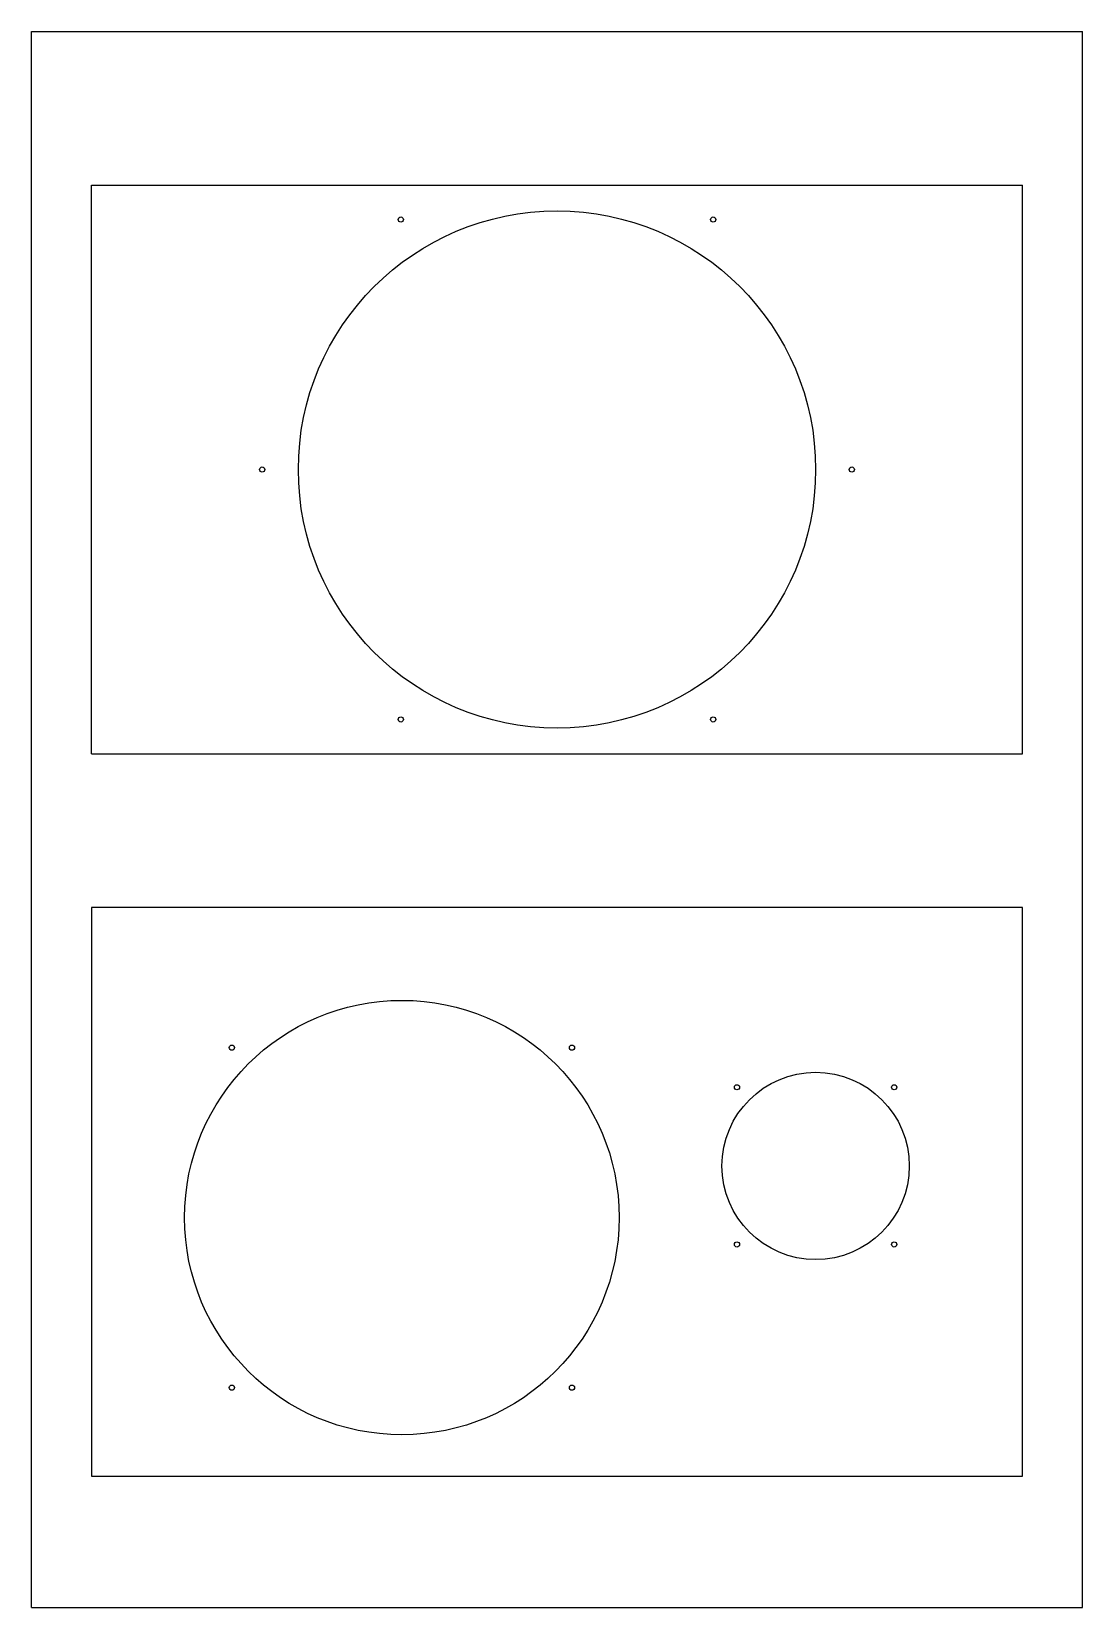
# Model space of a CAD drawing. Header units: inches. Extents: x 0 to 8, y 0 to 12.
import ezdxf

# ---------------------------------------------------------------- set-up
doc = ezdxf.new("R2010")
doc.units = ezdxf.units.IN
doc.header["$MEASUREMENT"] = 0

msp = doc.modelspace()

# ---------------------------------------------------------------- linework, layer by layer
at = {"color": 7, "linetype": 'Continuous'}
for p, q in [((0, 0), (0, 12)), ((0, 12), (8, 12)), ((8, 0), (8, 12)), ((0.457, 10.831), (7.544, 10.831)), ((0.457, 6.5), (0.457, 10.831)), ((7.544, 6.5), (7.544, 10.831)), ((0.457, 6.5), (7.544, 6.5)), ((7.544, 5.331), (0.457, 5.331)), ((0.457, 5.331), (0.457, 1)), ((7.544, 1), (7.544, 5.331)), ((0.457, 1), (7.544, 1)), ((0, 0), (8, 0))]:
    msp.add_line(p, q, dxfattribs=at)
for centre, radius in [((4, 8.665), 1.969), ((2.811, 10.568), 0.0197), ((5.189, 10.568), 0.0197), ((1.756, 8.665), 0.0197), ((6.244, 8.665), 0.0197), ((2.811, 6.762), 0.0197), ((5.189, 6.762), 0.0197), ((2.819, 2.969), 1.654), ((1.525, 4.263), 0.0197), ((4.114, 4.263), 0.0197), ((5.969, 3.362), 0.713), ((5.37, 3.961), 0.0197), ((6.567, 3.961), 0.0197), ((5.37, 2.764), 0.0197), ((6.567, 2.764), 0.0197), ((1.525, 1.674), 0.0197), ((4.114, 1.674), 0.0197)]:
    msp.add_circle(centre, radius, dxfattribs=at)

doc.saveas('drawing.dxf')
